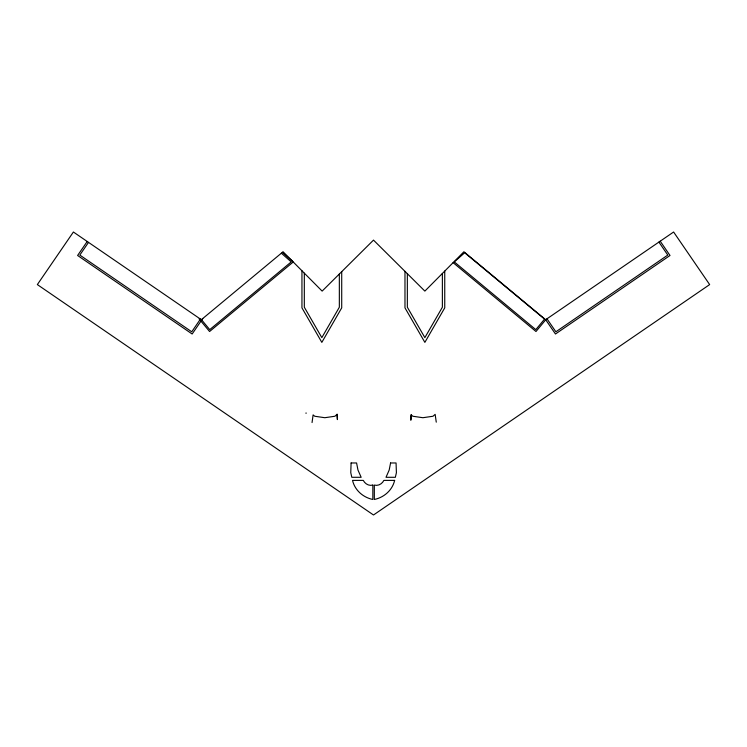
<?xml version="1.0" encoding="UTF-8"?>
<svg xmlns="http://www.w3.org/2000/svg" width="747" height="747" viewBox="0 0 747 747"><rect width="100%" height="100%" fill="white"/><g stroke="black" fill="none" stroke-linecap="round" stroke-linejoin="round"><path stroke-width="1.12" d="M306.046 413.418L306.055 412.867M411.13 414.669L410.831 420.206L411.205 414.893L412.858 416.256L422.914 417.713L432.98 416.256L435.146 414.361L436.267 422.167M312.05 422.559L313.105 414.893L314.758 416.256L324.824 417.713L334.88 416.256L337.046 414.361L337.411 419.609L337.13 414.174M87.203 241.477L77.604 255.483L192.156 334.002L202.773 318.502M88.519 242.383L79.817 255.072L191.746 331.789L200.439 319.09M545.954 319.511L535.982 331.509L453.112 262.645M199.626 318.53L199.132 318.941L209.571 331.509L293.235 261.982M545.665 319.707L673.607 232.009L709.65 284.588L373.5 514.991L37.35 284.588L73.393 232.009L201.335 319.707L283.085 251.767L322.134 291.106L373.5 240.104L424.866 291.106L463.915 251.767L545.665 319.707L555.469 334.002L670.012 255.483L660.217 241.188M282.403 252.346L292.301 261.048M281.358 253.205L291.246 261.898L209.739 329.632L201.429 319.623M658.901 242.093L667.799 255.072L555.88 331.789L546.981 318.801M444.745 271.077L444.745 307.848L424.866 342.378L404.977 307.848L404.977 271.357M442.373 273.467L442.373 307.213L424.866 337.625L407.348 307.213L407.348 273.719M341.715 271.665L341.715 307.848L321.836 342.378L301.947 307.848L301.947 270.759M339.343 274.028L339.343 307.213L321.836 337.625L304.318 307.213L304.318 273.159M351.099 462.972L350.763 472.702L351.818 477.296L361.165 477.296L357.981 470.078L356.58 462.972L351.099 462.972M390.578 462.972L389.178 470.078L386.003 477.296L395.35 477.296L396.405 472.702L396.059 462.972L390.578 462.972M394.631 480.396C392.38 490.209 384.051 497.474 374.322 499.472L374.322 485.083C378.215 486.185 382.147 483.888 383.874 480.396L394.631 480.396M544.544 319.118L535.814 329.632L454.297 261.898L464.69 252.766L544.544 319.118M372.837 485.083C368.953 486.185 365.012 483.888 363.294 480.396L352.537 480.396C354.788 490.209 363.117 497.474 372.837 499.472L372.837 485.083"/></g></svg>
